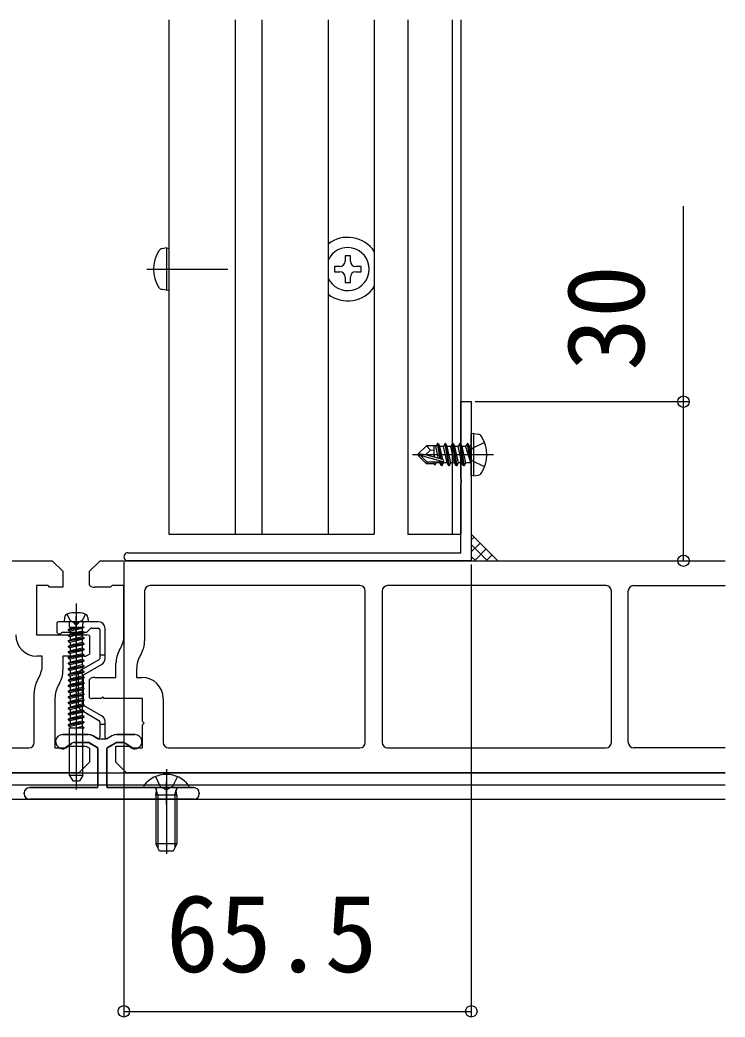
# Model space of a CAD drawing. Units: millimetres, scale not verified. Extents: x -875 to 875, y -1304 to 1296.
# Drawn here: x 597.9 to 730.8, y -19.2 to 168.9 of the extents above; entities that cross this region are included whole.
import ezdxf
from ezdxf.enums import TextEntityAlignment as Align

# ---------------------------------------------------------------- set-up
doc = ezdxf.new("R2010")
doc.units = ezdxf.units.MM
doc.header["$LTSCALE"] = 8
for name, color, linetype in [('0-2_YKK_11', 7, 'Continuous'), ('0-3_YKK_12', 2, 'Continuous'), ('0-4_YKK_13', 4, 'Continuous'), ('0-5_YKK_D', 6, 'Continuous')]:
    doc.layers.add(name, color=color, linetype=linetype)
doc.styles.add('ＭＳ ゴシック', font='')
doc.styles.get('ＭＳ ゴシック').set_extended_font_data('MS Gothic')

msp = doc.modelspace()

# ---------------------------------------------------------------- linework, layer by layer
at = {"layer": '0-2_YKK_11'}
for p, q in [((683, 66.886), (618.25, 66.886)), ((662, 62.186), (622.4, 62.186)), ((708.4, 62.186), (667.2, 62.186)), ((713.6, 62.186), (730.836, 62.186)), ((621.4, 61.186), (621.4, 51.778)), ((663, 32.586), (663, 61.186)), ((666.2, 61.186), (666.2, 32.586)), ((709.4, 32.586), (709.4, 61.186)), ((712.6, 32.586), (712.6, 61.186)), ((611, 52.752), (611, 49.268)), ((616.67, 50.046), (616.83, 50.323)), ((620.73, 49.278), (620.57, 49.001)), ((601.27, 44.493), (601.43, 44.77)), ((605.33, 43.725), (605.17, 43.448)), ((611, 41.02), (611, 44.504)), ((600.6, 32.586), (600.6, 41.993)), ((624.9, 40.886), (624.9, 32.586)), ((560, 31.586), (599.6, 31.586)), ((625.9, 31.586), (662, 31.586)), ((667.2, 31.586), (708.4, 31.586)), ((730.836, 31.586), (713.6, 31.586))]:
    msp.add_line(p, q, dxfattribs=at)
for points in [[(618.25, 68.386), (681, 68.386), (681, 81.366), (681.15, 81.626), (681.15, 82.145), (681, 82.405), (681, 96.886), (683, 96.886), (683, 66.886)], [(543.071, 66.886), (604, 66.886), (606, 64.886), (606, 61.886), (603.5, 61.886), (603.2, 62.186), (601, 62.186), (601, 52.886), (608.2, 52.886), (608.5, 52.586), (608.8, 52.886), (610.5, 52.886)], [(611, 62.268), (611, 64.886), (613, 66.886), (730.836, 66.886)], [(617.5, 52.823), (617.5, 62.186), (615.3, 62.186), (615, 61.886), (612, 61.886)], [(602.1, 47.27), (602.1, 48.886), (601.1, 48.886)], [(610, 48.886), (606, 48.886), (606, 46.225)], [(612, 44.886), (616, 44.886), (616, 47.546)], [(619.9, 46.501), (619.9, 44.886), (620.9, 44.886)], [(604.5, 40.948), (604.5, 31.586), (606.7, 31.586), (607, 31.886), (610, 31.886)], [(730.836, 26.886), (618, 26.886), (616, 28.886), (616, 31.886), (618.5, 31.886), (618.8, 31.586), (621, 31.586), (621, 35.936), (621.3, 36.236), (621, 36.536), (621, 40.886), (613.8, 40.886), (613.5, 41.186), (613.2, 40.886), (611.5, 40.886)], [(611, 31.504), (611, 28.886), (609, 26.886), (543.071, 26.886)]]:
    msp.add_lwpolyline(points, dxfattribs=at)
for centre, radius, start, end in [((618.25, 67.636), 0.75, 89.99999, 270.00001), ((612, 63.386), 1.5, 228.18969, 270), ((622.4, 61.186), 1, 90, 180), ((662, 61.186), 1, 0, 90), ((667.2, 61.186), 1, 90, 180), ((708.4, 61.186), 1, 0, 90), ((713.6, 61.186), 1, 90, 180), ((601.1, 52.886), 4, 180, 270), ((610.5, 51.886), 1, 60, 90), ((612.5, 52.823), 5, 330, 360), ((616.4, 51.778), 5, 330, 360), ((610, 50.386), 1.5, 270, 311.81031), ((621, 47.546), 5, 150, 180), ((624.9, 46.501), 5, 150, 180), ((597.1, 47.27), 5, 330, 0), ((601, 46.225), 5, 330, 0), ((605.6, 41.993), 5, 150, 180), ((609.5, 40.948), 5, 150, 180), ((612, 43.386), 1.5, 90, 131.81031), ((620.9, 40.886), 4, 0, 90), ((611.5, 41.886), 1, 240, 270), ((599.6, 32.586), 1, 270, 0), ((625.9, 32.586), 1, 180, 270), ((662, 32.586), 1, 270, 0), ((667.2, 32.586), 1, 180, 270), ((708.4, 32.586), 1, 270, 0), ((713.6, 32.586), 1, 180, 270), ((610, 30.386), 1.5, 48.18969, 90)]:
    msp.add_arc(centre, radius, start, end, dxfattribs=at)
at = {"layer": '0-3_YKK_12'}
for p, q in [((626, 168.886), (626, 71.886)), ((638.5, 168.886), (638.5, 71.886)), ((643.5, 168.886), (643.5, 71.886)), ((656, 168.886), (656, 71.886)), ((664.7, 168.886), (664.7, 71.886)), ((671, 168.886), (671, 71.886)), ((679.4, 168.886), (679.4, 71.886)), ((681, 168.886), (681, 71.886)), ((621.8, 121.886), (637.1, 121.886)), ((626, 71.886), (664.7, 71.886)), ((671, 71.886), (681, 71.886)), ((681, 66.886), (679.4, 66.886)), ((543.071, 26.886), (730.836, 26.886)), ((543.071, 24.586), (730.836, 24.586)), ((543.071, 21.886), (730.836, 21.886))]:
    msp.add_line(p, q, dxfattribs=at)
at = {"layer": '0-4_YKK_13'}
for p, q in [((625.5, 125.886), (624.698, 125.744)), ((625.5, 125.886), (625.5, 117.886)), ((625.5, 125.886), (626, 125.797)), ((626, 125.797), (626, 117.974)), ((664.711, 125.185), (664.711, 118.586)), ((661.2, 121.386), (662.2, 121.386)), ((625.5, 117.886), (624.698, 118.027)), ((625.5, 117.886), (626, 117.974)), ((683.5, 90.886), (683, 90.797)), ((683, 82.974), (683, 90.797)), ((683.5, 90.886), (684.302, 90.744)), ((683.5, 82.886), (683.5, 90.886)), ((673, 87.036), (674.55, 88.586)), ((676.419, 88.586), (674.55, 88.586)), ((675.282, 87.714), (674.55, 88.586)), ((676, 86.43), (676, 88.586)), ((676.65, 88.986), (676.332, 88.436)), ((676.839, 86.193), (676.332, 88.436)), ((677.129, 86.111), (676.65, 88.986)), ((676.75, 88.986), (676.65, 88.986)), ((676.75, 88.986), (677.234, 86.081)), ((676.75, 88.986), (677.068, 88.436)), ((677.732, 88.436), (677.068, 88.436)), ((677.624, 85.971), (677.068, 88.436)), ((678.05, 88.986), (677.732, 88.436)), ((678.75, 84.786), (678.05, 88.986)), ((678.15, 88.986), (678.05, 88.986)), ((678.15, 88.986), (678.85, 84.786)), ((678.15, 88.986), (678.468, 88.436)), ((679.132, 88.436), (678.468, 88.436)), ((679.168, 85.336), (678.468, 88.436)), ((679.45, 88.986), (679.132, 88.436)), ((680.15, 84.786), (679.45, 88.986)), ((679.55, 88.986), (679.45, 88.986)), ((679.55, 88.986), (680.25, 84.786)), ((679.55, 88.986), (679.868, 88.436)), ((680.568, 85.336), (679.868, 88.436)), ((680.532, 88.436), (679.868, 88.436)), ((680.85, 88.986), (680.532, 88.436)), ((681.232, 85.336), (680.532, 88.436)), ((681.55, 84.786), (680.85, 88.986)), ((680.95, 88.986), (680.85, 88.986)), ((680.95, 88.986), (681.268, 88.436)), ((680.95, 88.986), (681.65, 84.786)), ((681.968, 85.336), (681.268, 88.436)), ((681.932, 88.436), (681.268, 88.436)), ((682.25, 88.986), (681.932, 88.436)), ((681.932, 88.436), (682.85, 85.386)), ((682.35, 88.986), (682.25, 88.986)), ((682.35, 88.986), (682.25, 88.986)), ((682.85, 85.386), (682.25, 88.986)), ((682.35, 88.986), (682.668, 88.436)), ((682.35, 88.986), (682.95, 85.386)), ((682.8, 88.436), (682.668, 88.436)), ((682.95, 85.386), (682.668, 88.436)), ((687.2, 86.886), (671.9, 86.886)), ((673, 87.036), (673, 86.736)), ((674.371, 86.886), (673, 87.036)), ((674.371, 86.886), (673, 86.886)), ((673.424, 86.736), (673, 86.736)), ((673, 86.736), (674.55, 85.186)), ((674.674, 85.486), (673.424, 86.736)), ((677.699, 85.534), (673.424, 86.736)), ((677.614, 85.974), (674.371, 86.886)), ((676.129, 86.394), (676, 86.963)), ((674.55, 85.186), (674.674, 85.486)), ((676, 85.186), (674.55, 85.186)), ((677.552, 85.486), (674.674, 85.486)), ((676, 85.186), (676, 85.486)), ((676.108, 84.886), (676, 85.186)), ((677.032, 85.336), (676.368, 85.336)), ((677.35, 84.786), (677.233, 85.486)), ((677.333, 85.486), (677.45, 84.786)), ((677.45, 84.786), (677.35, 84.786)), ((677.45, 84.786), (677.768, 85.336)), ((677.768, 85.336), (677.719, 85.55)), ((678.432, 85.336), (677.768, 85.336)), ((678.85, 84.786), (678.75, 84.786)), ((678.85, 84.786), (679.168, 85.336)), ((679.832, 85.336), (679.168, 85.336)), ((680.25, 84.786), (680.15, 84.786)), ((680.25, 84.786), (680.568, 85.336)), ((681.232, 85.336), (680.568, 85.336)), ((681.55, 84.786), (681.232, 85.336)), ((681.65, 84.786), (681.55, 84.786)), ((681.65, 84.786), (681.968, 85.336)), ((682.8, 85.336), (681.968, 85.336)), ((682.95, 85.386), (682.85, 85.386)), ((683.5, 82.886), (683, 82.974)), ((683.5, 82.886), (684.302, 83.027)), ((683, 71.886), (688, 66.886)), ((683, 70.798), (683.544, 71.342)), ((683, 68.553), (684.666, 70.219)), ((686.069, 66.886), (683, 69.954)), ((683.824, 66.886), (683, 67.709)), ((683.578, 66.886), (685.789, 69.097)), ((685.823, 66.886), (686.912, 67.974)), ((608.5, 58.788), (608.5, 23.705)), ((604.85, 55.086), (604.85, 53.586)), ((607.829, 55.386), (605.15, 55.386)), ((606.318, 56.168), (606.25, 55.386)), ((610.75, 55.386), (606.25, 55.386)), ((607.27, 54.326), (607.27, 54.986)), ((608.5, 52.386), (608.5, 56.386)), ((612.65, 55.386), (609.171, 55.386)), ((609.73, 54.326), (609.73, 54.986)), ((610.682, 56.168), (610.75, 55.386)), ((610.75, 55.386), (610.75, 55.43)), ((605.974, 53.386), (610.376, 53.386)), ((609.998, 54.326), (607, 53.901)), ((609.998, 54.326), (607, 53.801)), ((607, 53.901), (607.35, 54.103)), ((607, 53.901), (607, 53.801)), ((607, 53.801), (607.35, 53.598)), ((610, 53.372), (607, 52.843)), ((610, 53.272), (607, 52.743)), ((607, 52.843), (607.35, 53.045)), ((607, 52.843), (607, 52.743)), ((607, 52.743), (607.35, 52.54)), ((607.268, 54.326), (609.998, 54.326)), ((607.35, 54.326), (607.35, 54.103)), ((607.35, 54.103), (608.319, 54.326)), ((609.65, 54.127), (607.35, 53.598)), ((607.35, 53.598), (607.35, 53.045)), ((607.35, 53.598), (607.35, 53.045)), ((609.65, 53.574), (607.35, 53.045)), ((609.65, 53.069), (607.35, 52.54)), ((609.998, 54.326), (609.65, 54.127)), ((609.65, 54.127), (609.65, 53.574)), ((609.65, 54.127), (609.65, 53.574)), ((610, 53.372), (609.65, 53.574)), ((610, 53.272), (609.65, 53.069)), ((609.65, 53.069), (609.65, 52.516)), ((610, 53.272), (610, 53.372)), ((610.588, 53.473), (611.212, 54.098)), ((611.424, 54.186), (612.65, 54.186)), ((612.95, 53.886), (612.95, 49.086)), ((613.95, 49.086), (613.95, 54.086)), ((610, 52.314), (607, 51.785)), ((610, 52.214), (607, 51.685)), ((607, 51.785), (607.35, 51.987)), ((607, 51.785), (607, 51.685)), ((607, 51.685), (607.35, 51.482)), ((610, 51.256), (607, 50.727)), ((610, 51.156), (607, 50.627)), ((607, 50.727), (607.35, 50.929)), ((607.35, 52.54), (607.35, 51.987)), ((609.65, 52.516), (607.35, 51.987)), ((609.65, 52.011), (607.35, 51.482)), ((607.35, 51.482), (607.35, 50.929)), ((609.65, 51.458), (607.35, 50.929)), ((609.65, 50.953), (607.35, 50.424)), ((610, 52.314), (609.65, 52.516)), ((610, 52.214), (609.65, 52.011)), ((609.65, 52.011), (609.65, 51.458)), ((610, 51.256), (609.65, 51.458)), ((610, 51.156), (609.65, 50.953)), ((609.65, 50.953), (609.65, 50.4)), ((610, 52.214), (610, 52.314)), ((610, 51.156), (610, 51.256)), ((607, 50.727), (607, 50.627)), ((607, 50.627), (607.35, 50.424)), ((610, 50.198), (607, 49.669)), ((610, 50.098), (607, 49.569)), ((607, 49.669), (607.35, 49.871)), ((607, 49.669), (607, 49.569)), ((607, 49.569), (607.35, 49.366)), ((610, 49.14), (607, 48.611)), ((610, 49.04), (607, 48.511)), ((607.35, 50.424), (607.35, 49.871)), ((609.65, 50.4), (607.35, 49.871)), ((609.65, 49.895), (607.35, 49.366)), ((607.35, 49.366), (607.35, 48.813)), ((609.65, 49.342), (607.35, 48.813)), ((610, 50.198), (609.65, 50.4)), ((610, 50.098), (609.65, 49.895)), ((609.65, 49.895), (609.65, 49.342)), ((610, 49.14), (609.65, 49.342)), ((610, 49.04), (609.65, 48.837)), ((610, 50.098), (610, 50.198)), ((610, 49.04), (610, 49.14)), ((613.95, 49.086), (612.95, 49.086)), ((612.95, 49.086), (612.95, 48.459)), ((613.95, 48.459), (613.95, 49.086)), ((607, 48.611), (607.35, 48.813)), ((607, 48.611), (607, 48.511)), ((607, 48.511), (607.35, 48.308)), ((610, 48.082), (607, 47.553)), ((610, 47.982), (607, 47.453)), ((607, 47.553), (607.35, 47.755)), ((607, 47.553), (607, 47.453)), ((607, 47.453), (607.35, 47.25)), ((610, 47.024), (607, 46.495)), ((609.65, 48.837), (607.35, 48.308)), ((607.35, 48.308), (607.35, 47.755)), ((609.65, 48.284), (607.35, 47.755)), ((609.65, 47.779), (607.35, 47.25)), ((607.35, 47.25), (607.35, 46.697)), ((609.65, 47.226), (607.35, 46.697)), ((612.8, 48.199), (609.5, 46.294)), ((609.65, 48.837), (609.65, 48.284)), ((610, 48.082), (609.65, 48.284)), ((610, 47.982), (609.65, 47.779)), ((609.65, 47.779), (609.65, 47.226)), ((610, 47.024), (609.65, 47.226)), ((610, 47.982), (610, 48.082)), ((610, 45.428), (613.3, 47.333)), ((610, 46.924), (610, 47.024)), ((610, 46.924), (607, 46.395)), ((607, 46.495), (607.35, 46.697)), ((607, 46.495), (607, 46.395)), ((607, 46.395), (607.35, 46.192)), ((610, 45.966), (607, 45.437)), ((610, 45.866), (607, 45.337)), ((607, 45.437), (607.35, 45.639)), ((607, 45.437), (607, 45.337)), ((607, 45.337), (607.35, 45.134)), ((609.65, 46.721), (607.35, 46.192)), ((607.35, 46.192), (607.35, 45.639)), ((609.65, 46.168), (607.35, 45.639)), ((609.65, 45.663), (607.35, 45.134)), ((608.85, 45.168), (608.85, 39.803)), ((610, 46.924), (609.65, 46.721)), ((609.65, 46.721), (609.65, 46.168)), ((610, 45.966), (609.65, 46.168)), ((610, 45.866), (609.65, 45.663)), ((609.65, 45.663), (609.65, 45.11)), ((609.85, 39.803), (609.85, 45.168)), ((610, 45.866), (610, 45.966)), ((610, 44.908), (607, 44.379)), ((610, 44.808), (607, 44.279)), ((607, 44.379), (607.35, 44.581)), ((607, 44.379), (607, 44.279)), ((607, 44.279), (607.35, 44.076)), ((610, 43.85), (607, 43.321)), ((610, 43.75), (607, 43.221)), ((607, 43.321), (607.35, 43.523)), ((607, 43.321), (607, 43.221)), ((607.35, 45.134), (607.35, 44.581)), ((609.65, 45.11), (607.35, 44.581)), ((609.65, 44.605), (607.35, 44.076)), ((607.35, 44.076), (607.35, 43.523)), ((609.65, 44.052), (607.35, 43.523)), ((609.65, 43.547), (607.35, 43.018)), ((610, 44.908), (609.65, 45.11)), ((610, 44.808), (609.65, 44.605)), ((609.65, 44.605), (609.65, 44.052)), ((610, 43.85), (609.65, 44.052)), ((610, 43.75), (609.65, 43.547)), ((609.65, 43.547), (609.65, 42.994)), ((610, 44.808), (610, 44.908)), ((610, 43.75), (610, 43.85)), ((607, 43.221), (607.35, 43.018)), ((610, 42.792), (607, 42.263)), ((610, 42.692), (607, 42.163)), ((607, 42.263), (607.35, 42.465)), ((607, 42.263), (607, 42.163)), ((607, 42.163), (607.35, 41.96)), ((610, 41.734), (607, 41.205)), ((610, 41.634), (607, 41.105)), ((607, 41.205), (607.35, 41.407)), ((607.35, 43.018), (607.35, 42.465)), ((609.65, 42.994), (607.35, 42.465)), ((609.65, 42.489), (607.35, 41.96)), ((607.35, 41.96), (607.35, 41.407)), ((609.65, 41.936), (607.35, 41.407)), ((609.65, 41.431), (607.35, 40.902)), ((610, 42.792), (609.65, 42.994)), ((610, 42.692), (609.65, 42.489)), ((609.65, 42.489), (609.65, 41.936)), ((610, 41.734), (609.65, 41.936)), ((610, 41.634), (609.65, 41.431)), ((609.65, 41.431), (609.65, 40.878)), ((610, 42.692), (610, 42.792)), ((610, 41.634), (610, 41.734)), ((607, 41.205), (607, 41.105)), ((607, 41.105), (607.35, 40.902)), ((610, 40.676), (607, 40.147)), ((610, 40.576), (607, 40.047)), ((607, 40.147), (607.35, 40.349)), ((607, 40.147), (607, 40.047)), ((607, 40.047), (607.35, 39.844)), ((610, 39.618), (607, 39.089)), ((610, 39.518), (607, 38.989)), ((607.35, 40.902), (607.35, 40.349)), ((609.65, 40.878), (607.35, 40.349)), ((609.65, 40.373), (607.35, 39.844)), ((607.35, 39.844), (607.35, 39.291)), ((609.65, 39.82), (607.35, 39.291)), ((610, 40.676), (609.65, 40.878)), ((610, 40.576), (609.65, 40.373)), ((609.65, 40.373), (609.65, 39.82)), ((610, 39.618), (609.65, 39.82)), ((610, 39.518), (609.65, 39.315)), ((610, 40.576), (610, 40.676)), ((610, 39.518), (610, 39.618)), ((613.3, 37.638), (610, 39.543)), ((607, 39.089), (607.35, 39.291)), ((607, 39.089), (607, 38.989)), ((607, 38.989), (607.35, 38.786)), ((610, 38.56), (607, 38.031)), ((610, 38.46), (607, 37.931)), ((607, 38.031), (607.35, 38.233)), ((607, 38.031), (607, 37.931)), ((607, 37.931), (607.35, 37.728)), ((609.65, 39.315), (607.35, 38.786)), ((607.35, 38.786), (607.35, 38.233)), ((609.65, 38.762), (607.35, 38.233)), ((609.65, 38.257), (607.35, 37.728)), ((607.35, 37.728), (607.35, 37.175)), ((609.65, 37.704), (607.35, 37.175)), ((609.5, 38.677), (612.8, 36.772)), ((609.65, 39.315), (609.65, 38.762)), ((610, 38.56), (609.65, 38.762)), ((610, 38.46), (609.65, 38.257)), ((609.65, 38.257), (609.65, 37.704)), ((610, 37.502), (609.65, 37.704)), ((610, 38.46), (610, 38.56)), ((610, 37.502), (607, 36.973)), ((610, 37.402), (607, 36.873)), ((607, 36.973), (607.35, 37.175)), ((607, 36.973), (607, 36.873)), ((607, 36.873), (607.35, 36.67)), ((610, 36.444), (607, 35.915)), ((610, 36.344), (607, 35.815)), ((607, 35.915), (607.35, 36.117)), ((607, 35.915), (607, 35.815)), ((607, 35.815), (607.35, 35.612)), ((609.65, 37.199), (607.35, 36.67)), ((607.35, 36.67), (607.35, 36.117)), ((609.65, 36.646), (607.35, 36.117)), ((609.65, 36.141), (607.35, 35.612)), ((610, 37.402), (609.65, 37.199)), ((609.65, 37.199), (609.65, 36.646)), ((610, 36.444), (609.65, 36.646)), ((610, 36.444), (609.65, 36.646)), ((610, 36.344), (609.65, 36.141)), ((610, 36.344), (609.65, 36.141)), ((609.65, 36.141), (609.65, 35.588)), ((610, 37.402), (610, 37.502)), ((610, 36.344), (610, 36.444)), ((612.95, 36.512), (612.95, 36.086)), ((612.95, 36.086), (612.95, 33.635)), ((612.95, 36.086), (613.95, 36.086)), ((613.95, 36.086), (613.95, 36.512)), ((613.95, 33.635), (613.95, 36.086)), ((610.788, 34.086), (605.925, 34.086)), ((605.925, 34.086), (610.788, 34.086)), ((607.27, 35.386), (610, 35.386)), ((607.27, 26.386), (607.27, 35.386)), ((607.35, 35.612), (607.35, 35.386)), ((609.65, 35.588), (608.771, 35.386)), ((610, 35.386), (609.65, 35.588)), ((609.73, 26.386), (609.73, 35.386)), ((619.575, 34.086), (616.112, 34.086)), ((616.112, 34.086), (619.575, 34.086)), ((606.287, 31.476), (607.613, 32.405)), ((608.187, 32.586), (610.788, 32.586)), ((610.938, 32.545), (612.45, 31.672)), ((612.5, 33.375), (611.688, 33.844)), ((615.212, 33.844), (614.4, 33.375)), ((614.45, 31.672), (615.962, 32.545)), ((616.112, 32.586), (617.313, 32.586)), ((617.887, 32.405), (619.213, 31.476)), ((605.582, 31.48), (605.871, 31.403)), ((612.6, 31.412), (612.6, 24.386)), ((614.3, 24.386), (614.3, 31.412)), ((619.629, 31.403), (619.918, 31.48)), ((609.73, 26.386), (607.27, 26.386)), ((607.27, 26.386), (607.847, 25.386)), ((609.73, 26.386), (609.153, 25.386)), ((625.5, 27.586), (625.5, 11.622)), ((607.847, 25.386), (609.153, 25.386)), ((623.425, 26.162), (624.355, 24.297)), ((625.5, 20.886), (625.5, 25.086)), ((627.575, 26.162), (626.645, 24.297)), ((598.7, 23.086), (598.7, 22.886)), ((598.7, 22.886), (598.7, 23.086)), ((612.3, 24.086), (599.7, 24.086)), ((630.7, 24.086), (614.6, 24.086)), ((621.524, 24.086), (629.476, 24.086)), ((623.5, 22.686), (623.645, 23.498)), ((627.5, 22.686), (623.5, 22.686)), ((623.5, 22.686), (623.5, 13.486)), ((623.879, 22.686), (623.639, 23.701)), ((623.879, 22.686), (623.879, 12.728)), ((624.355, 24.297), (625.5, 23.688)), ((626.645, 24.297), (625.5, 23.688)), ((627.121, 22.686), (627.361, 23.701)), ((627.121, 22.686), (627.121, 12.728)), ((627.5, 22.686), (627.355, 23.498)), ((627.5, 22.686), (627.5, 13.486)), ((631.7, 22.886), (631.7, 23.086)), ((631.7, 23.086), (631.7, 22.886)), ((599.7, 21.886), (630.7, 21.886)), ((630.7, 21.886), (599.7, 21.886)), ((627.5, 13.486), (623.5, 13.486)), ((624.2, 12.086), (623.5, 13.486)), ((627.5, 13.486), (626.8, 12.086)), ((626.8, 12.086), (624.2, 12.086))]:
    msp.add_line(p, q, dxfattribs=at)
for points in [[(660.2, 123.386), (660.2, 124.386), (659.2, 124.386), (659.2, 123.386)], [(658.2, 122.386), (657.2, 122.386), (657.2, 121.386), (658.2, 121.386)], [(662.2, 121.386), (662.2, 122.386), (661.2, 122.386)], [(659.2, 120.386), (659.2, 119.386), (660.2, 119.386), (660.2, 120.386)], [(678.75, 84.786), (678.432, 85.336), (677.732, 88.436)], [(680.15, 84.786), (679.832, 85.336), (679.132, 88.436)], [(685.479, 89.186), (683.163, 88.031), (682.554, 86.886)], [(674.371, 86.886), (675.282, 87.714), (676, 87.786)], [(685.479, 84.586), (683.163, 85.741), (682.554, 86.886)], [(676.108, 84.886), (676.368, 85.336), (676.334, 85.486)], [(677.35, 84.786), (677.032, 85.336), (676.999, 85.486)], [(606.75, 56.81), (607.355, 55.585), (608.5, 54.977)], [(610.25, 56.81), (609.645, 55.585), (608.5, 54.977)], [(599.7, 24.086), (612.6, 24.086), (612.6, 31.586), (610.868, 32.586), (608.187, 32.586)], [(607.613, 32.405), (606.096, 31.342), (605.582, 31.48)], [(611.688, 33.844), (612.656, 33.286), (614.244, 33.286), (615.212, 33.844)], [(617.313, 32.586), (616.032, 32.586), (614.3, 31.586), (614.3, 24.086), (630.7, 24.086)], [(619.918, 31.48), (619.404, 31.342), (617.887, 32.405)]]:
    msp.add_lwpolyline(points, dxfattribs=at)
for centre, radius, start, end in [((659.7, 121.886), 6, 33.36395, 128.07312), ((629.6, 121.886), 6.5, 147.94412, 212.05588), ((624.854, 124.858), 0.9, 100, 147.94412), ((659.7, 121.886), 4.05, 203.9951, 156.0049), ((658.2, 123.386), 1, 270, 0), ((661.2, 123.386), 1, 180, 270), ((658.2, 120.386), 1, 0, 90), ((661.2, 120.386), 1, 90, 180), ((659.7, 121.886), 6, 231.92688, 326.63605), ((624.854, 118.913), 0.9, 212.05588, 260), ((684.146, 89.858), 0.9, 32.05588, 80), ((679.4, 86.886), 6.5, 327.94412, 32.05588), ((682.8, 88.636), 0.2, 270, 0), ((677.552, 85.734), 0.248, 270, 75.52934), ((682.8, 85.136), 0.2, 0, 90), ((684.146, 83.913), 0.9, 280, 327.94412), ((607.115, 56.098), 0.8, 105.44272, 175), ((608.5, 51.086), 6, 74.55728, 105.44272), ((609.885, 56.098), 0.8, 5, 74.55728), ((605.15, 55.086), 0.3, 90, 180), ((606.87, 54.986), 0.4, 0, 90), ((607.829, 55.186), 0.2, 16.60155, 90), ((608.5, 55.386), 0.5, 196.60155, 343.39845), ((609.171, 55.186), 0.2, 90, 163.39845), ((610.13, 54.986), 0.4, 90, 180), ((612.65, 54.086), 1.3, 0, 90), ((605.35, 53.586), 0.5, 180, 321.31781), ((605.974, 53.086), 0.3, 90, 141.31781), ((610.376, 53.686), 0.3, 270, 315), ((611.424, 53.886), 0.3, 90, 135), ((612.65, 53.886), 0.3, 0, 90), ((612.65, 48.459), 0.3, 300, 0), ((612.65, 48.459), 1.3, 300, 0), ((610.15, 45.168), 1.3, 120, 180), ((610.15, 45.168), 0.3, 120, 180), ((610.15, 39.803), 1.3, 180, 240), ((610.15, 39.803), 0.3, 180, 240), ((612.65, 36.512), 1.3, 0, 60), ((612.65, 36.512), 0.3, 0, 60), ((605.925, 32.76), 1.325, 90, 255), ((605.925, 32.76), 1.325, 90.00002, 255), ((610.788, 32.286), 1.8, 60, 90), ((610.788, 32.286), 1.8, 60.00001, 90.00002), ((616.112, 32.286), 1.8, 90, 120), ((616.112, 32.286), 1.8, 89.99998, 119.99999), ((619.575, 32.76), 1.325, 285, 90), ((619.575, 32.76), 1.325, 285, 89.99998), ((608.187, 31.586), 1, 90, 125), ((608.187, 31.586), 1, 89.99999, 124.99998), ((610.788, 32.286), 0.3, 60, 90), ((612.65, 33.635), 0.3, 240, 0), ((614.25, 33.635), 0.3, 180, 300), ((616.112, 32.286), 0.3, 90, 120), ((617.313, 31.586), 1, 55, 90), ((617.313, 31.586), 1, 55.00002, 90.00001), ((606, 31.886), 0.5, 255, 305), ((612.3, 31.412), 0.3, 0, 60), ((614.6, 31.412), 0.3, 120, 180), ((619.5, 31.886), 0.5, 235, 285), ((625.5, 21.286), 5.3, 37.71409, 142.28591), ((621.524, 24.36), 0.274, 142.28591, 270), ((629.476, 24.36), 0.274, 270, 37.71409), ((599.7, 23.086), 1, 90, 180), ((599.7, 23.086), 1, 90.00001, 179.99999), ((599.7, 22.886), 1, 180, 270), ((599.7, 22.886), 1, 180.00001, 269.99999), ((612.3, 24.386), 0.3, 270, 0), ((614.6, 24.386), 0.3, 180, 270), ((623.152, 23.586), 0.5, 349.90904, 90), ((627.848, 23.586), 0.5, 90, 190.09096), ((630.7, 23.086), 1, 0, 90), ((630.7, 23.086), 1, 0.00001, 89.99999), ((630.7, 22.886), 1, 270, 0), ((630.7, 22.886), 1, 270.00001, 359.99999)]:
    msp.add_arc(centre, radius, start, end, dxfattribs=at)
at = {"layer": '0-5_YKK_D'}
for p, q in [((683.7, 96.886), (724, 96.886)), ((617.5, 66.636), (617.5, -19.114)), ((683, 66.186), (683, -19.114)), ((683.7, 66.886), (724, 66.886)), ((617.5, -18.114), (683, -18.114))]:
    msp.add_line(p, q, dxfattribs=at)
msp.add_lwpolyline([(723, 66.886), (723, 96.886), (723, 133.776)], dxfattribs=at)
for centre in [(723, 96.886), (723, 66.886), (617.5, -18.114), (683, -18.114)]:
    msp.add_circle(centre, 1.075, dxfattribs=at)

# ---------------------------------------------------------------- texts
at = {"layer": '0-5_YKK_D', "style": 'ＭＳ ゴシック'}
msp.add_text('30', height=14.66, rotation=90, dxfattribs=at).set_placement((720, 102.708), align=Align.BOTTOM_LEFT)
msp.add_text('65.5', height=14.66, dxfattribs=at).set_placement((625.42, -15.114), align=Align.BOTTOM_LEFT)

doc.saveas('drawing.dxf')
